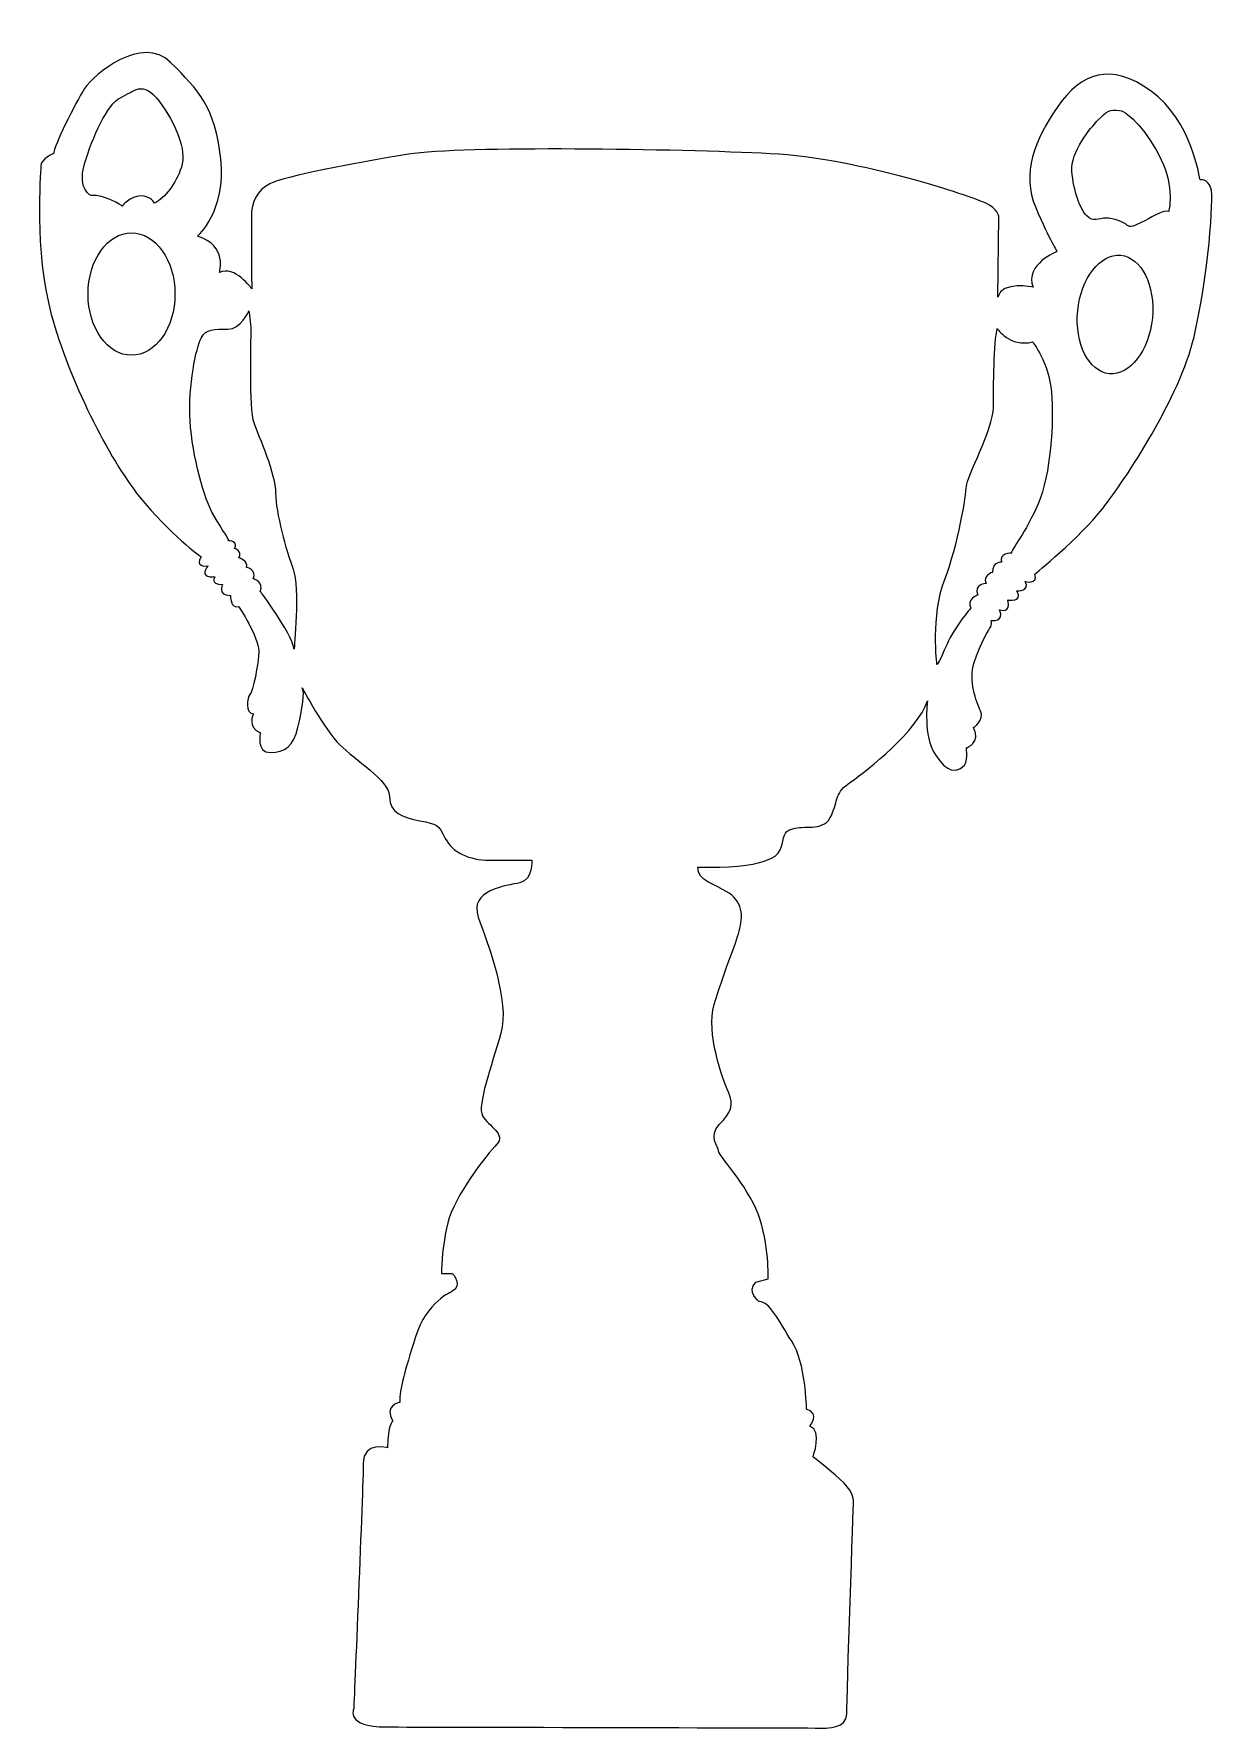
# Model space of a CAD drawing. Header units: centimetres. Extents: x -6.4 to 6.4, y -9.1 to 9.3.
import ezdxf

# ---------------------------------------------------------------- set-up
doc = ezdxf.new("R2010")
doc.units = ezdxf.units.CM
doc.header["$MEASUREMENT"] = 0
doc.layers.add('Camada 1', color=7, linetype='Continuous')

msp = doc.modelspace()

# ---------------------------------------------------------------- linework, layer by layer
at = {"layer": 'Camada 1'}
for points, knots in [([(-4.04205, 7.27246), (-4.04205, 7.44349), (-3.97948, 7.55744), (-3.84253, 7.63166), (-3.84253, 7.63166), (-3.70574, 7.70574), (-2.91337, 7.85968), (-2.34316, 7.95085), (-2.34316, 7.95085), (-1.77319, 8.04205), (0.57549, 8.00781), (1.56185, 7.95646), (1.56185, 7.95646), (2.54798, 7.90524), (3.7395, 7.48907), (3.88203, 7.42637), (3.88203, 7.42637), (4.02459, 7.36364), (4.03022, 7.27807), (4.03022, 7.27807), (4.03022, 7.27807), (4.03022, 7.27807), (4.01898, 6.4059), (4.01898, 6.4059), (4.01898, 6.4059), (4.06446, 6.5883), (4.40093, 6.51422), (4.40093, 6.51422), (4.40093, 6.51422), (4.30973, 6.7651), (4.66115, 6.90004), (4.66115, 6.90004), (4.66115, 6.90004), (4.66115, 6.90004), (4.58521, 7.00635), (4.42927, 7.37505), (4.42927, 7.37505), (4.27359, 7.74375), (4.41776, 8.1048), (4.66864, 8.46587), (4.66864, 8.46587), (4.91952, 8.82692), (5.23887, 8.9485), (5.67588, 8.63303), (5.67588, 8.63303), (6.11289, 8.31756), (6.20412, 7.6754), (6.20412, 7.6754), (6.20412, 7.6754), (6.20412, 7.6754), (6.28783, 7.68863), (6.32207, 7.58608), (6.32207, 7.58608), (6.35631, 7.48337), (6.29344, 6.63392), (6.13964, 5.97839), (6.13964, 5.97839), (5.9856, 5.32273), (5.40412, 4.44479), (5.15327, 4.12559), (5.15327, 4.12559), (4.90239, 3.80637), (4.42069, 3.41574), (4.42069, 3.41574), (4.42069, 3.41574), (4.45784, 3.29617), (4.31531, 3.33605), (4.31531, 3.33605), (4.31531, 3.33605), (4.37524, 3.22773), (4.22704, 3.23334), (4.22704, 3.23334), (4.22704, 3.23334), (4.29525, 3.1051), (4.12703, 3.13653), (4.12703, 3.13653), (4.12703, 3.13653), (4.17278, 2.9826), (4.03876, 3.03101), (4.03876, 3.03101), (4.03876, 3.03101), (4.09869, 2.89419), (3.94756, 2.91414), (3.94756, 2.91414), (3.94756, 2.91414), (3.96174, 2.87429), (3.93605, 2.83725), (3.93605, 2.83725), (3.93605, 2.83725), (3.93605, 2.83725), (3.82773, 2.66046), (3.76516, 2.46093), (3.76516, 2.46093), (3.70229, 2.26141), (3.78522, 2.04196), (3.83363, 1.93925), (3.83363, 1.93925), (3.88202, 1.8367), (3.75658, 1.75685), (3.75658, 1.75685), (3.75658, 1.75685), (3.84778, 1.59717), (3.67956, 1.5374), (3.67956, 1.5374), (3.67956, 1.5374), (3.67956, 1.5374), (3.71086, 1.37492), (3.63678, 1.32933), (3.63678, 1.32933), (3.5627, 1.28374), (3.48298, 1.25805), (3.34606, 1.46332), (3.34606, 1.46332), (3.2094, 1.66858), (3.26049, 2.04477), (3.26049, 2.04477), (3.26049, 2.04477), (3.15804, 1.73116), (2.61083, 1.29229), (2.43404, 1.17244), (2.43404, 1.17244), (2.25725, 1.05287), (2.29712, 0.97869), (2.22301, 0.80779), (2.22301, 0.80779), (2.14893, 0.63674), (1.9494, 0.69931), (1.82987, 0.67084), (1.82987, 0.67084), (1.71007, 0.64234), (1.72128, 0.61959), (1.68731, 0.48269), (1.68731, 0.48269), (1.65307, 0.34587), (1.53327, 0.32315), (1.37359, 0.28317), (1.37359, 0.28317), (1.21391, 0.2433), (0.78063, 0.24907), (0.78063, 0.24907), (0.78063, 0.24907), (0.78063, 0.095), (0.95182, 0.07802), (1.1171, -0.03041), (1.1171, -0.03041), (1.28239, -0.1386), (1.26529, -0.31539), (1.21981, -0.46933), (1.21981, -0.46933), (1.17406, -0.62324), (1.04862, -0.9196), (0.95742, -1.23331), (0.95742, -1.23331), (0.86622, -1.54679), (1.04862, -2.03703), (1.11149, -2.17959), (1.11149, -2.17959), (1.17406, -2.32215), (1.13983, -2.40197), (1.01465, -2.52741), (1.01465, -2.52741), (0.88924, -2.65269), (1.00314, -2.77252), (1.00314, -2.81798), (1.00314, -2.81798), (1.00314, -2.86373), (1.30537, -3.17157), (1.43055, -3.4964), (1.43055, -3.4964), (1.55596, -3.82136), (1.53887, -4.19768), (1.53887, -4.19768), (1.53887, -4.19768), (1.53887, -4.19768), (1.40782, -4.23192), (1.40782, -4.23192), (1.40782, -4.23192), (1.30244, -4.3373), (1.44206, -4.44282), (1.44206, -4.44282), (1.44206, -4.44282), (1.56186, -4.44282), (1.64719, -4.64811), (1.79562, -4.87036), (1.79562, -4.87036), (1.94381, -5.09274), (1.95501, -5.60585), (1.95501, -5.60585), (1.95501, -5.60585), (2.10908, -5.65146), (1.98925, -5.78828), (1.98925, -5.78828), (1.98925, -5.78828), (2.13183, -5.8395), (2.02349, -6.11898), (2.02349, -6.11898), (2.02349, -6.11898), (2.02349, -6.11898), (2.25431, -6.29858), (2.35996, -6.40396), (2.35996, -6.40396), (2.46534, -6.50945), (2.46241, -6.60348), (2.46241, -6.60348), (2.46241, -6.60348), (2.46241, -6.60348), (2.3883, -8.72988), (2.3883, -8.89517), (2.3883, -8.89517), (2.3883, -9.06061), (2.15454, -9.04924), (2.15454, -9.04924), (2.15454, -9.04924), (2.15454, -9.04924), (-2.1324, -9.03773), (-2.58267, -9.03773), (-2.58267, -9.03773), (-3.03307, -9.03773), (-2.9361, -8.83821), (-2.9361, -8.83821), (-2.9361, -8.83821), (-2.9361, -8.83821), (-2.83355, -6.42664), (-2.83355, -6.1873), (-2.83355, -6.1873), (-2.83355, -5.94796), (-2.57129, -6.02201), (-2.57129, -6.02201), (-2.57129, -6.02201), (-2.57129, -5.77116), (-2.51433, -5.73692), (-2.51433, -5.73692), (-2.51433, -5.73692), (-2.61691, -5.56026), (-2.44025, -5.53176), (-2.44025, -5.53176), (-2.44025, -5.53176), (-2.44025, -5.38346), (-2.38889, -5.20667), (-2.26906, -4.82474), (-2.26906, -4.82474), (-2.14949, -4.44279), (-1.87576, -4.33449), (-1.87576, -4.33449), (-1.87576, -4.33449), (-1.75032, -4.27176), (-1.87002, -4.14071), (-1.87002, -4.14071), (-1.87002, -4.14071), (-1.87002, -4.14071), (-1.98984, -4.14072), (-1.98984, -4.14072), (-1.98984, -4.14072), (-1.98984, -4.14072), (-1.98984, -3.87849), (-1.92137, -3.59335), (-1.92137, -3.59335), (-1.8529, -3.30837), (-1.49663, -2.84942), (-1.39112, -2.74393), (-1.39112, -2.74393), (-1.28574, -2.63857), (-1.48245, -2.54441), (-1.54503, -2.43622), (-1.54503, -2.43622), (-1.60776, -2.32774), (-1.44634, -1.89462), (-1.34739, -1.54489), (-1.34739, -1.54489), (-1.2487, -1.19519), (-1.48434, -0.58712), (-1.59078, -0.29066), (-1.59078, -0.29066), (-1.69709, 0.00581), (-1.29042, 0.04753), (-1.14223, 0.08177), (-1.14223, 0.08177), (-0.99406, 0.11601), (-1.01306, 0.325), (-1.01306, 0.325), (-1.01306, 0.325), (-1.01306, 0.325), (-1.27143, 0.325), (-1.47658, 0.325), (-1.47658, 0.325), (-1.68198, 0.325), (-1.87187, 0.40858), (-1.94796, 0.56064), (-1.94796, 0.56064), (-2.02405, 0.7127), (-2.03154, 0.7127), (-2.22157, 0.75069), (-2.22157, 0.75069), (-2.41162, 0.78866), (-2.54841, 0.83425), (-2.54841, 1.00906), (-2.54841, 1.00906), (-2.54841, 1.18398), (-2.92859, 1.41199), (-3.08813, 1.57164), (-3.08813, 1.57164), (-3.24767, 1.73118), (-3.49479, 2.18735), (-3.49479, 2.18735), (-3.49479, 2.18735), (-3.45867, 2.15123), (-3.49479, 1.95171), (-3.54025, 1.7578), (-3.54025, 1.7578), (-3.586, 1.56402), (-3.6772, 1.48808), (-3.83685, 1.48808), (-3.83685, 1.48808), (-3.99653, 1.48808), (-3.94329, 1.70086), (-3.94329, 1.70086), (-3.94329, 1.70086), (-4.09521, 1.76169), (-4.01925, 1.90612), (-4.01925, 1.90612), (-4.01925, 1.90612), (-4.11421, 1.90612), (-4.08585, 2.08665), (-4.05724, 2.11514), (-4.05724, 2.11514), (-4.02874, 2.14364), (-3.96231, 2.43822), (-3.96231, 2.58642), (-3.96231, 2.58642), (-3.96231, 2.73462), (-4.17895, 3.06529), (-4.17895, 3.06529), (-4.17895, 3.06529), (-4.27296, 3.03682), (-4.26722, 3.18499), (-4.26722, 3.18499), (-4.26722, 3.18499), (-4.41552, 3.18499), (-4.35279, 3.30466), (-4.35279, 3.30466), (-4.35279, 3.30466), (-4.50098, 3.30466), (-4.43251, 3.38745), (-4.43251, 3.38745), (-4.43251, 3.38745), (-4.62936, 3.37033), (-4.50953, 3.50418), (-4.50953, 3.50418), (-4.50953, 3.50418), (-4.66344, 3.48426), (-4.58361, 3.60115), (-4.58361, 3.60115), (-4.58361, 3.60115), (-4.58361, 3.60115), (-4.92569, 3.84629), (-5.25065, 4.25107), (-5.25065, 4.25107), (-5.57561, 4.65586), (-6.0145, 5.51668), (-6.20265, 6.21796), (-6.20265, 6.21796), (-6.3908, 6.91911), (-6.31674, 7.73431), (-6.31674, 7.81977), (-6.31674, 7.81977), (-6.31674, 7.90534), (-6.17992, 7.95656), (-6.17992, 7.95656), (-6.17992, 7.95656), (-6.17992, 8.02503), (-5.94042, 8.51248), (-5.84361, 8.66064), (-5.84361, 8.66064), (-5.74664, 8.80894), (-5.22218, 9.25066), (-4.91421, 8.94295), (-4.91421, 8.94295), (-4.60637, 8.63497), (-4.43545, 8.46405), (-4.37274, 7.89959), (-4.37274, 7.89959), (-4.31001, 7.33526), (-4.62349, 7.06726), (-4.62349, 7.06726), (-4.62349, 7.06726), (-4.29292, 6.96471), (-4.38785, 6.67197), (-4.38785, 6.67197), (-4.38785, 6.67197), (-4.22069, 6.75568), (-4.03828, 6.49719), (-4.03828, 6.49719), (-4.03828, 6.49719), (-4.03828, 6.49719), (-4.04205, 7.10143), (-4.04205, 7.27246)], [0, 0, 0, 0, 0.01, 0.01, 0.01, 0.01, 0.02, 0.02, 0.02, 0.02, 0.03, 0.03, 0.03, 0.03, 0.04, 0.04, 0.04, 0.04, 0.05, 0.05, 0.05, 0.05, 0.06, 0.06, 0.06, 0.06, 0.07, 0.07, 0.07, 0.07, 0.08, 0.08, 0.08, 0.08, 0.09, 0.09, 0.09, 0.09, 0.1, 0.1, 0.1, 0.1, 0.11, 0.11, 0.11, 0.11, 0.12, 0.12, 0.12, 0.12, 0.13, 0.13, 0.13, 0.13, 0.14, 0.14, 0.14, 0.14, 0.15, 0.15, 0.15, 0.15, 0.16, 0.16, 0.16, 0.16, 0.17, 0.17, 0.17, 0.17, 0.18, 0.18, 0.18, 0.18, 0.19, 0.19, 0.19, 0.19, 0.2, 0.2, 0.2, 0.2, 0.21, 0.21, 0.21, 0.21, 0.22, 0.22, 0.22, 0.22, 0.23, 0.23, 0.23, 0.23, 0.24, 0.24, 0.24, 0.24, 0.25, 0.25, 0.25, 0.25, 0.26, 0.26, 0.26, 0.26, 0.27, 0.27, 0.27, 0.27, 0.28, 0.28, 0.28, 0.28, 0.29, 0.29, 0.29, 0.29, 0.3, 0.3, 0.3, 0.3, 0.31, 0.31, 0.31, 0.31, 0.32, 0.32, 0.32, 0.32, 0.33, 0.33, 0.33, 0.33, 0.34, 0.34, 0.34, 0.34, 0.35, 0.35, 0.35, 0.35, 0.36, 0.36, 0.36, 0.36, 0.37, 0.37, 0.37, 0.37, 0.38, 0.38, 0.38, 0.38, 0.39, 0.39, 0.39, 0.39, 0.4, 0.4, 0.4, 0.4, 0.41, 0.41, 0.41, 0.41, 0.42, 0.42, 0.42, 0.42, 0.43, 0.43, 0.43, 0.43, 0.44, 0.44, 0.44, 0.44, 0.45, 0.45, 0.45, 0.45, 0.46, 0.46, 0.46, 0.46, 0.47, 0.47, 0.47, 0.47, 0.48, 0.48, 0.48, 0.48, 0.49, 0.49, 0.49, 0.49, 0.5, 0.5, 0.5, 0.5, 0.51, 0.51, 0.51, 0.51, 0.52, 0.52, 0.52, 0.52, 0.53, 0.53, 0.53, 0.53, 0.54, 0.54, 0.54, 0.54, 0.55, 0.55, 0.55, 0.55, 0.56, 0.56, 0.56, 0.56, 0.57, 0.57, 0.57, 0.57, 0.58, 0.58, 0.58, 0.58, 0.59, 0.59, 0.59, 0.59, 0.6, 0.6, 0.6, 0.6, 0.61, 0.61, 0.61, 0.61, 0.62, 0.62, 0.62, 0.62, 0.63, 0.63, 0.63, 0.63, 0.64, 0.64, 0.64, 0.64, 0.65, 0.65, 0.65, 0.65, 0.66, 0.66, 0.66, 0.66, 0.67, 0.67, 0.67, 0.67, 0.68, 0.68, 0.68, 0.68, 0.69, 0.69, 0.69, 0.69, 0.7, 0.7, 0.7, 0.7, 0.71, 0.71, 0.71, 0.71, 0.72, 0.72, 0.72, 0.72, 0.73, 0.73, 0.73, 0.73, 0.74, 0.74, 0.74, 0.74, 0.75, 0.75, 0.75, 0.75, 0.76, 0.76, 0.76, 0.76, 0.77, 0.77, 0.77, 0.77, 0.78, 0.78, 0.78, 0.78, 0.79, 0.79, 0.79, 0.79, 0.8, 0.8, 0.8, 0.8, 0.81, 0.81, 0.81, 0.81, 0.82, 0.82, 0.82, 0.82, 0.83, 0.83, 0.83, 0.83, 0.84, 0.84, 0.84, 0.84, 0.85, 0.85, 0.85, 0.85, 0.86, 0.86, 0.86, 0.86, 0.87, 0.87, 0.87, 0.87, 0.88, 0.88, 0.88, 0.88, 0.89, 0.89, 0.89, 0.89, 0.9, 0.9, 0.9, 0.9, 0.91, 0.91, 0.91, 0.91, 0.92, 0.92, 0.92, 0.92, 0.93, 0.93, 0.93, 0.93, 0.94, 0.94, 0.94, 0.94, 0.95, 0.95, 0.95, 0.95, 0.96, 0.96, 0.96, 0.96, 0.97, 0.97, 0.97, 0.97, 0.98, 0.98, 0.98, 0.98, 1, 1, 1, 1]), ([(-5.23935, 7.50047), (-5.12902, 7.50047), (-5.08729, 7.42062), (-5.08729, 7.42062), (-5.08729, 7.42062), (-4.97336, 7.4852), (-4.8593, 7.62591), (-4.79844, 7.81218), (-4.79844, 7.81218), (-4.73759, 7.99834), (-4.85929, 8.28346), (-5.03781, 8.52282), (-5.03781, 8.52282), (-5.21648, 8.76232), (-5.31531, 8.6255), (-5.45598, 8.56079), (-5.45598, 8.56079), (-5.59653, 8.49621), (-5.75993, 8.1314), (-5.84365, 7.84641), (-5.84365, 7.84641), (-5.92723, 7.56129), (-5.77145, 7.50433), (-5.77145, 7.50433), (-5.77145, 7.50433), (-5.63453, 7.52319), (-5.43686, 7.39027), (-5.43686, 7.39027), (-5.43686, 7.39027), (-5.43686, 7.39027), (-5.34952, 7.50047), (-5.23935, 7.50047)], [0, 0, 0, 0, 0.11111111, 0.11111111, 0.11111111, 0.11111111, 0.22222222, 0.22222222, 0.22222222, 0.22222222, 0.33333333, 0.33333333, 0.33333333, 0.33333333, 0.44444444, 0.44444444, 0.44444444, 0.44444444, 0.55555556, 0.55555556, 0.55555556, 0.55555556, 0.66666667, 0.66666667, 0.66666667, 0.66666667, 0.77777778, 0.77777778, 0.77777778, 0.77777778, 1, 1, 1, 1]), ([(5.86606, 7.33331), (5.86606, 7.33331), (5.93051, 7.5993), (5.7861, 7.8919), (5.7861, 7.8919), (5.64166, 8.18464), (5.44029, 8.40503), (5.33382, 8.424), (5.33382, 8.424), (5.22738, 8.44313), (5.19314, 8.40889), (5.10567, 8.32142), (5.10567, 8.32142), (5.01849, 8.23398), (4.80558, 7.97561), (4.82082, 7.76659), (4.82082, 7.76659), (4.83606, 7.55744), (4.91014, 7.35418), (4.9805, 7.28383), (4.9805, 7.28383), (5.05083, 7.21348), (5.10967, 7.26097), (5.18939, 7.26097), (5.18939, 7.26097), (5.26935, 7.26097), (5.38142, 7.21737), (5.41352, 7.18501), (5.41352, 7.18501), (5.44591, 7.15278), (5.49723, 7.18125), (5.57722, 7.21549), (5.57722, 7.21549), (5.65688, 7.24973), (5.79759, 7.35606), (5.86606, 7.33331)], [0, 0, 0, 0, 0.1, 0.1, 0.1, 0.1, 0.2, 0.2, 0.2, 0.2, 0.3, 0.3, 0.3, 0.3, 0.4, 0.4, 0.4, 0.4, 0.5, 0.5, 0.5, 0.5, 0.6, 0.6, 0.6, 0.6, 0.7, 0.7, 0.7, 0.7, 0.8, 0.8, 0.8, 0.8, 1, 1, 1, 1]), ([(-5.33629, 5.77886), (-5.077, 5.77886), (-4.86692, 6.07493), (-4.86692, 6.44016), (-4.86692, 6.44016), (-4.86692, 6.80539), (-5.077, 7.10146), (-5.33629, 7.10146), (-5.33629, 7.10146), (-5.59545, 7.10146), (-5.80569, 6.80539), (-5.80569, 6.44016), (-5.80569, 6.44016), (-5.80569, 6.07493), (-5.59545, 5.77886), (-5.33629, 5.77886)], [0, 0, 0, 0, 0.2, 0.2, 0.2, 0.2, 0.4, 0.4, 0.4, 0.4, 0.6, 0.6, 0.6, 0.6, 1, 1, 1, 1]), ([(5.22387, 5.58039), (5.44641, 5.55872), (5.65474, 5.82738), (5.68927, 6.18044), (5.68927, 6.18044), (5.72377, 6.53347), (5.57132, 6.83732), (5.34878, 6.85899), (5.34878, 6.85899), (5.12627, 6.88066), (4.91793, 6.61213), (4.8834, 6.2591), (4.8834, 6.2591), (4.84916, 5.90588), (5.00162, 5.60219), (5.22387, 5.58039)], [0, 0, 0, 0, 0.2, 0.2, 0.2, 0.2, 0.4, 0.4, 0.4, 0.4, 0.6, 0.6, 0.6, 0.6, 1, 1, 1, 1]), ([(-4.06867, 6.25773), (-4.06867, 6.25773), (-4.15614, 6.06009), (-4.29669, 6.06009), (-4.29669, 6.06009), (-4.43737, 6.06009), (-4.53421, 6.06959), (-4.58554, 5.96513), (-4.58554, 5.96513), (-4.63687, 5.86057), (-4.72622, 5.45951), (-4.70349, 5.07195), (-4.70349, 5.07195), (-4.68063, 4.68428), (-4.55133, 4.22825), (-4.44888, 4.0496), (-4.44888, 4.0496), (-4.34617, 3.87095), (-4.28733, 3.80354), (-4.28733, 3.77494), (-4.28733, 3.77494), (-4.28733, 3.77494), (-4.17607, 3.77214), (-4.22449, 3.69228), (-4.22449, 3.69228), (-4.22449, 3.69228), (-4.13329, 3.66378), (-4.17903, 3.59251), (-4.17903, 3.59251), (-4.17903, 3.59251), (-4.07071, 3.55827), (-4.09344, 3.48699), (-4.09344, 3.48699), (-4.09344, 3.48699), (-3.97657, 3.46426), (-4.02216, 3.36451), (-4.02216, 3.36451), (-4.02216, 3.36451), (-3.89953, 3.33308), (-3.94527, 3.22769), (-3.94527, 3.22769), (-3.94527, 3.22769), (-3.61737, 2.79721), (-3.58033, 2.60626), (-3.58033, 2.60626), (-3.58033, 2.60626), (-3.5176, 3.26756), (-3.59171, 3.47002), (-3.59171, 3.47002), (-3.66579, 3.67235), (-3.78001, 4.07996), (-3.78001, 4.28803), (-3.78001, 4.28803), (-3.78001, 4.49612), (-3.96241, 4.90374), (-4.01644, 5.05191), (-4.01644, 5.05191), (-4.07073, 5.20021), (-4.04787, 5.95565), (-4.04787, 6.04111), (-4.04787, 6.04111), (-4.04782, 6.12655), (-4.06867, 6.25773), (-4.06867, 6.25773)], [0, 0, 0, 0, 0.05882353, 0.05882353, 0.05882353, 0.05882353, 0.11764706, 0.11764706, 0.11764706, 0.11764706, 0.17647059, 0.17647059, 0.17647059, 0.17647059, 0.23529412, 0.23529412, 0.23529412, 0.23529412, 0.29411765, 0.29411765, 0.29411765, 0.29411765, 0.35294118, 0.35294118, 0.35294118, 0.35294118, 0.41176471, 0.41176471, 0.41176471, 0.41176471, 0.47058824, 0.47058824, 0.47058824, 0.47058824, 0.52941176, 0.52941176, 0.52941176, 0.52941176, 0.58823529, 0.58823529, 0.58823529, 0.58823529, 0.64705882, 0.64705882, 0.64705882, 0.64705882, 0.70588235, 0.70588235, 0.70588235, 0.70588235, 0.76470588, 0.76470588, 0.76470588, 0.76470588, 0.82352941, 0.82352941, 0.82352941, 0.82352941, 0.88235294, 0.88235294, 0.88235294, 0.88235294, 1, 1, 1, 1]), ([(3.97323, 5.21249), (3.97323, 4.99212), (3.68063, 4.45237), (3.68063, 4.36492), (3.68063, 4.36492), (3.68063, 4.27761), (3.59316, 3.73413), (3.44499, 3.35019), (3.44499, 3.35019), (3.29682, 2.96639), (3.36315, 2.43817), (3.36315, 2.43817), (3.36315, 2.43817), (3.36315, 2.43817), (3.38588, 2.4609), (3.47147, 2.65854), (3.47147, 2.65854), (3.55704, 2.85621), (3.72984, 3.04811), (3.72984, 3.04811), (3.72984, 3.04811), (3.67502, 3.14304), (3.80421, 3.18866), (3.80421, 3.18866), (3.80421, 3.18866), (3.75473, 3.31034), (3.89353, 3.3141), (3.89353, 3.3141), (3.89353, 3.3141), (3.85154, 3.40342), (3.96174, 3.43393), (3.96174, 3.43393), (3.96174, 3.43393), (3.96174, 3.5536), (4.06151, 3.54413), (4.06151, 3.54413), (4.06151, 3.54413), (4.02457, 3.6411), (4.16716, 3.64295), (4.16716, 3.64295), (4.16716, 3.64295), (4.16716, 3.68856), (4.31906, 3.85573), (4.45601, 4.17492), (4.45601, 4.17492), (4.59267, 4.49427), (4.6269, 5.06048), (4.60045, 5.3797), (4.60045, 5.3797), (4.57367, 5.69903), (4.39503, 5.92331), (4.39503, 5.92331), (4.39503, 5.92331), (4.14817, 5.86246), (4.01498, 6.06772), (4.01498, 6.06772), (4.01498, 6.06772), (3.97699, 5.93091), (3.97323, 5.43302), (3.97323, 5.21249)], [0, 0, 0, 0, 0.0625, 0.0625, 0.0625, 0.0625, 0.125, 0.125, 0.125, 0.125, 0.1875, 0.1875, 0.1875, 0.1875, 0.25, 0.25, 0.25, 0.25, 0.3125, 0.3125, 0.3125, 0.3125, 0.375, 0.375, 0.375, 0.375, 0.4375, 0.4375, 0.4375, 0.4375, 0.5, 0.5, 0.5, 0.5, 0.5625, 0.5625, 0.5625, 0.5625, 0.625, 0.625, 0.625, 0.625, 0.6875, 0.6875, 0.6875, 0.6875, 0.75, 0.75, 0.75, 0.75, 0.8125, 0.8125, 0.8125, 0.8125, 0.875, 0.875, 0.875, 0.875, 1, 1, 1, 1])]:
    msp.add_open_spline(points, degree=3, knots=knots, dxfattribs=at)

doc.saveas('drawing.dxf')
